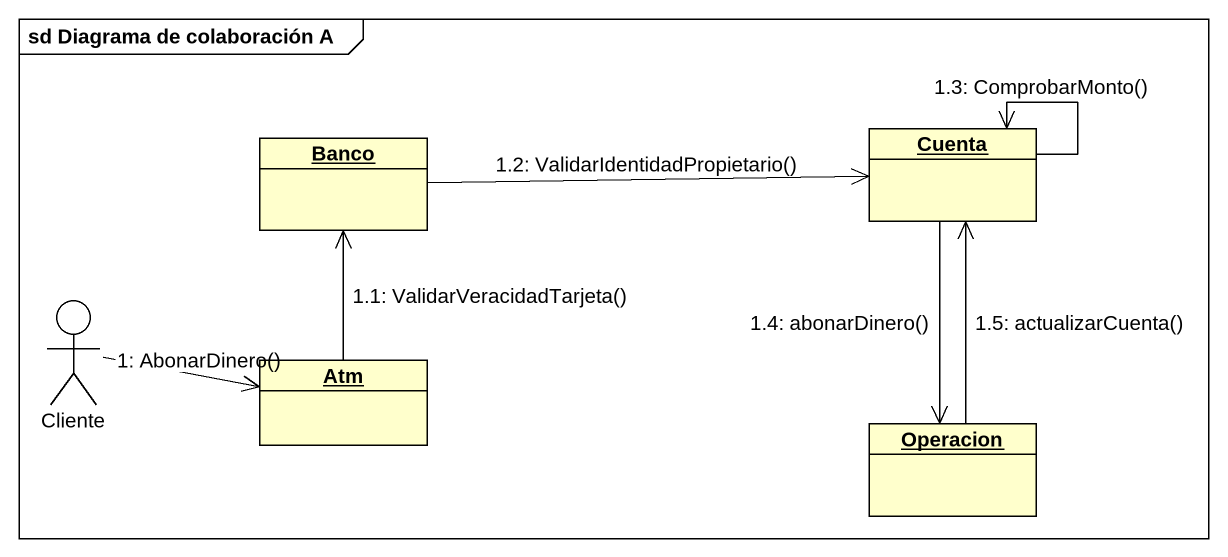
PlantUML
@startuml
mainframe sd Diagrama de colaboración A
allowmixing
hide circle
hide empty members
object Cuenta
object Banco
actor Cliente
object Atm
object Operacion
Cliente -right-> Atm : 1: AbonarDinero()
Atm -up-> Banco : 1.1: ValidarVeracidadTarjeta()
Banco -right-> Cuenta : 1.2: ValidarIdentidadPropietario()
Cuenta --> Cuenta : 1.3: ComprobarMonto()
Cuenta --> Operacion : 1.4: abonarDinero()
Operacion -up-> Cuenta : 1.5: actualizarCuenta()
@enduml
